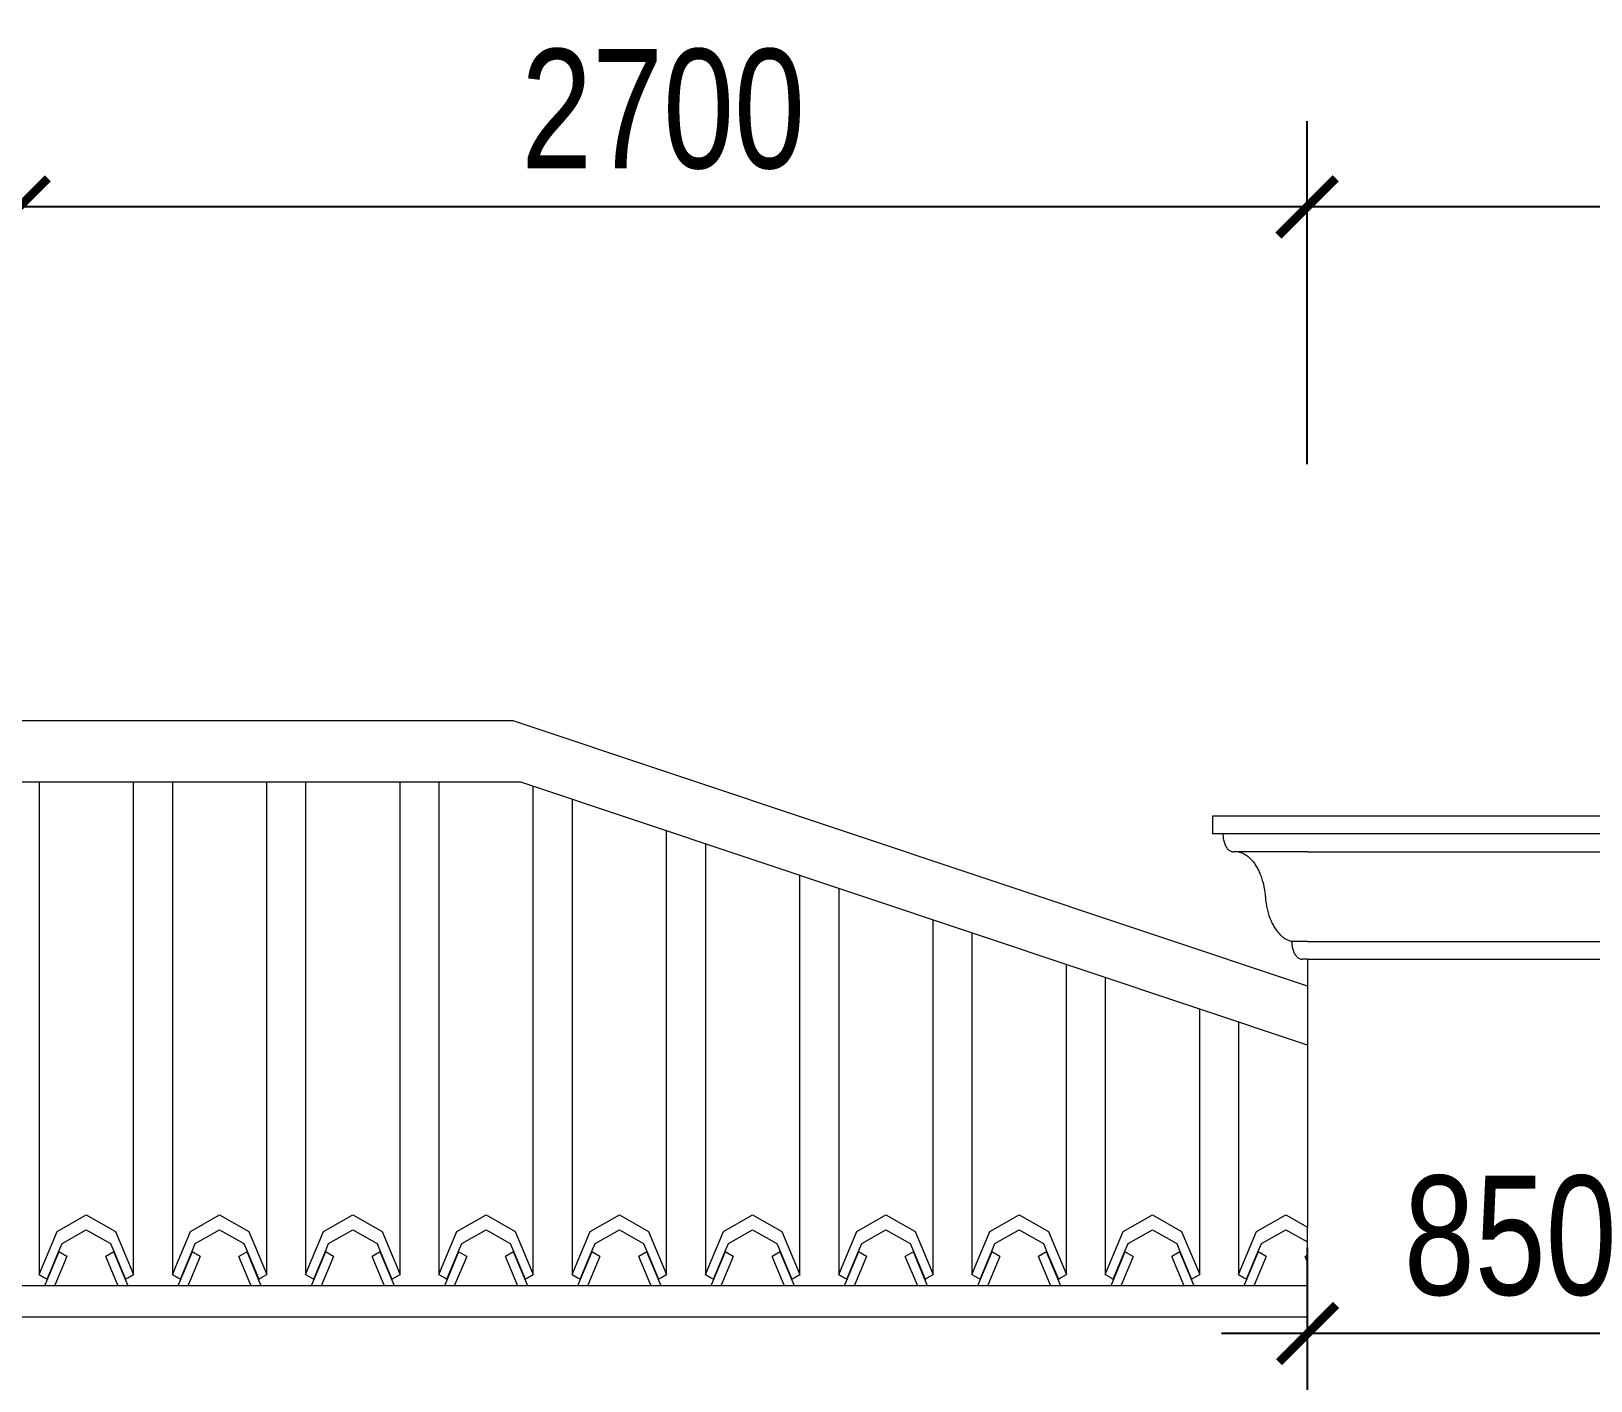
# Model space of a CAD drawing. Header units: millimetres. Extents: x -78046 to 260989, y -99288 to 158505.
# Drawn here: x 199931 to 203200, y 80214 to 83043 of the extents above; entities that cross this region are included whole.
import ezdxf

# ---------------------------------------------------------------- set-up
doc = ezdxf.new("R2010")
doc.units = ezdxf.units.MM
doc.header["$LTSCALE"] = 100
doc.header["$PDMODE"] = 98
doc.layers.get('Defpoints').update_dxf_attribs({"lineweight": 13})
doc.layers.add('-HATCH', color=8, linetype='Continuous', lineweight=5)
doc.layers.add('-LINE1', color=7, linetype='Continuous', lineweight=18)
doc.styles.add('AVANH', font='VHAVAN_2.TTF', dxfattribs={"width": 0.8})
doc.dimstyles.new('C_100A3', dxfattribs={"dimscale": 100, "dimtxt": 2.5, "dimasz": 1.2, "dimexe": 1.8, "dimexo": 0, "dimgap": 0.75, "dimtad": 1, "dimdec": 0, "dimzin": 0, "dimdsep": 46, "dimtxsty": 'AVANH', "dimblk": 'ARCHTICK', "dimcen": 0, "dimdle": 1.8, "dimclrd": 256, "dimclre": 256, "dimclrt": 7, "dimadec": 0, "dimazin": 0, "dimtfac": 0.0001, "dimtdec": 0, "dimtix": 1, "dimtmove": 2, "dimatfit": 3, "dimldrblk": 'ARCHTICK', "dimfxl": 1.8, "dimtolj": 1, "dimtzin": 0, "dimarcsym": 0})

# ---------------------------------------------------------------- blocks, each defined once
blk = doc.blocks.new('_ARCHTICK')
at = {"const_width": 0.15}
blk.add_lwpolyline([(-0.5, -0.5), (0.5, 0.5)], dxfattribs=at)
blk = doc.blocks.new('*D135')
at = {"layer": 'Defpoints', "lineweight": -2, "transparency": 16777216}
for p, q in [((202605.5, 82136), (202605.5, 82854.9)), ((205905.5, 82136), (205905.5, 82854.9)), ((206085.5, 82674.9), (202425.5, 82674.9))]:
    blk.add_line(p, q, dxfattribs=at)
at = {"layer": 'Defpoints', "color": 0, "transparency": 16777216}
for p in [(202605.5, 82674.9), (202605.5, 82136), (205905.5, 82136)]:
    blk.add_point(p, dxfattribs=at)
at = {"layer": 'Defpoints', "lineweight": -2, "transparency": 16777216, "xscale": 120, "yscale": 120, "zscale": 120, "rotation": 180}
blk.add_blockref('_ARCHTICK', (202605.5, 82674.9), dxfattribs=at)
at = {"layer": 'Defpoints', "lineweight": -2, "transparency": 16777216, "xscale": 120, "yscale": 120, "zscale": 120}
blk.add_blockref('_ARCHTICK', (205905.5, 82674.9), dxfattribs=at)
at = {"layer": 'Defpoints', "color": 7, "transparency": 16777216, "insert": (204255.5, 82879.2), "char_height": 250, "attachment_point": 5, "style": 'AVANH'}
blk.add_mtext('\\A1;3300', dxfattribs=at)
blk = doc.blocks.new('*D136')
at = {"layer": 'Defpoints', "lineweight": -2, "transparency": 16777216}
for p, q in [((199905.5, 82136), (199905.5, 82854.9)), ((202605.5, 82136), (202605.5, 82854.9)), ((202785.5, 82674.9), (199725.5, 82674.9))]:
    blk.add_line(p, q, dxfattribs=at)
at = {"layer": 'Defpoints', "color": 0, "transparency": 16777216}
for p in [(199905.5, 82674.9), (199905.5, 82136), (202605.5, 82136)]:
    blk.add_point(p, dxfattribs=at)
at = {"layer": 'Defpoints', "lineweight": -2, "transparency": 16777216, "xscale": 120, "yscale": 120, "zscale": 120, "rotation": 180}
blk.add_blockref('_ARCHTICK', (199905.5, 82674.9), dxfattribs=at)
at = {"layer": 'Defpoints', "lineweight": -2, "transparency": 16777216, "xscale": 120, "yscale": 120, "zscale": 120}
blk.add_blockref('_ARCHTICK', (202605.5, 82674.9), dxfattribs=at)
at = {"layer": 'Defpoints', "color": 7, "transparency": 16777216, "insert": (201255.5, 82879.2), "char_height": 250, "attachment_point": 5, "style": 'AVANH'}
blk.add_mtext('\\A1;2700', dxfattribs=at)
blk = doc.blocks.new('*D140')
at = {"layer": 'Defpoints', "lineweight": -2, "transparency": 16777216}
for p, q in [((202606.5, 80044.3), (202606.5, 80493.4)), ((203456.4, 80044.3), (203456.4, 80493.4)), ((203636.4, 80313.4), (202426.5, 80313.4))]:
    blk.add_line(p, q, dxfattribs=at)
at = {"layer": 'Defpoints', "color": 0, "transparency": 16777216}
for p in [(202606.5, 80313.4), (202606.5, 80044.3), (203456.4, 80044.3)]:
    blk.add_point(p, dxfattribs=at)
at = {"layer": 'Defpoints', "lineweight": -2, "transparency": 16777216, "xscale": 120, "yscale": 120, "zscale": 120, "rotation": 180}
blk.add_blockref('_ARCHTICK', (202606.5, 80313.4), dxfattribs=at)
at = {"layer": 'Defpoints', "lineweight": -2, "transparency": 16777216, "xscale": 120, "yscale": 120, "zscale": 120}
blk.add_blockref('_ARCHTICK', (203456.4, 80313.4), dxfattribs=at)
at = {"layer": 'Defpoints', "color": 7, "transparency": 16777216, "insert": (203031.5, 80517.7), "char_height": 250, "attachment_point": 5, "style": 'AVANH'}
blk.add_mtext('\\A1;850', dxfattribs=at)

msp = doc.modelspace()

# ---------------------------------------------------------------- linework, layer by layer
at = {"layer": '-HATCH'}
for p, q in [((200957.4, 81468.9), (199906.5, 81468.9)), ((199947.2, 81468.9), (199947.2, 80437)), ((200145.2, 80437), (200145.2, 81468.9)), ((200226.6, 81468.9), (200226.6, 80437)), ((200424.6, 80437), (200424.6, 81468.9)), ((200506, 81468.9), (200506, 80437)), ((200704, 80437), (200704, 81468.9)), ((200785.4, 81468.9), (200785.4, 80437)), ((202606.5, 80917.9), (200957.4, 81468.9)), ((200983.4, 80437), (200983.4, 81460.2)), ((201064.8, 81433), (201064.8, 80437)), ((201262.8, 80437), (201262.8, 81366.8)), ((205905.5, 81360.5), (202429.2, 81360.5)), ((201344.2, 81339.7), (201344.2, 80437)), ((202606.5, 81323), (202462.4, 81323)), ((202606.5, 81323), (205905.5, 81323)), ((201542.2, 80437), (201542.2, 81273.5)), ((201623.6, 81246.3), (201623.6, 80437)), ((201821.6, 80437), (201821.6, 81180.1)), ((201903, 81153), (201903, 80437)), ((202606.5, 81135.5), (202573.2, 81135.5)), ((202606.5, 81135.5), (205905.5, 81135.5)), ((202101, 80437), (202101, 81086.8)), ((202182.4, 81059.6), (202182.4, 80437)), ((202380.4, 80437), (202380.4, 80993.4)), ((202461.8, 80966.3), (202461.8, 80437)), ((199985, 80527.4), (200046.2, 80561.9)), ((200046.2, 80561.9), (200107.4, 80527.4)), ((200264.4, 80527.4), (200325.6, 80561.9)), ((200325.6, 80561.9), (200386.8, 80527.4)), ((200543.8, 80527.4), (200605, 80561.9)), ((200605, 80561.9), (200666.2, 80527.4)), ((200823.2, 80527.4), (200884.4, 80561.9)), ((200884.4, 80561.9), (200945.6, 80527.4)), ((201102.6, 80527.4), (201163.8, 80561.9)), ((201163.8, 80561.9), (201225, 80527.4)), ((201382, 80527.4), (201443.2, 80561.9)), ((201443.2, 80561.9), (201504.4, 80527.4)), ((201661.4, 80527.4), (201722.6, 80561.9)), ((201722.6, 80561.9), (201783.8, 80527.4)), ((201940.8, 80527.4), (202002, 80561.9)), ((202002, 80561.9), (202063.2, 80527.4)), ((202220.2, 80527.4), (202281.4, 80561.9)), ((202281.4, 80561.9), (202342.6, 80527.4)), ((202499.6, 80527.4), (202560.8, 80561.9)), ((202560.8, 80561.9), (202606.5, 80536.1)), ((202606.5, 80505.3), (202606.5, 80536.1)), ((199947.2, 80437), (199985, 80527.4)), ((199988.6, 80486.2), (199995.4, 80502.4)), ((199995.4, 80502.4), (200046.2, 80531)), ((200046.2, 80531), (200097, 80502.4)), ((200097, 80502.4), (200103.8, 80486.2)), ((200107.4, 80527.4), (200145.2, 80437)), ((200226.6, 80437), (200264.4, 80527.4)), ((200268, 80486.2), (200274.8, 80502.4)), ((200274.8, 80502.4), (200325.6, 80531)), ((200325.6, 80531), (200376.4, 80502.4)), ((200376.4, 80502.4), (200383.2, 80486.2)), ((200386.8, 80527.4), (200424.6, 80437)), ((200506, 80437), (200543.8, 80527.4)), ((200547.4, 80486.2), (200554.2, 80502.4)), ((200554.2, 80502.4), (200605, 80531)), ((200605, 80531), (200655.8, 80502.4)), ((200655.8, 80502.4), (200662.6, 80486.2)), ((200666.2, 80527.4), (200704, 80437)), ((200785.4, 80437), (200823.2, 80527.4)), ((200826.8, 80486.2), (200833.6, 80502.4)), ((200833.6, 80502.4), (200884.4, 80531)), ((200884.4, 80531), (200935.2, 80502.4)), ((200935.2, 80502.4), (200942, 80486.2)), ((200945.6, 80527.4), (200983.4, 80437)), ((201064.8, 80437), (201102.6, 80527.4)), ((201106.2, 80486.2), (201113, 80502.4)), ((201113, 80502.4), (201163.8, 80531)), ((201163.8, 80531), (201214.6, 80502.4)), ((201214.6, 80502.4), (201221.4, 80486.2)), ((201225, 80527.4), (201262.8, 80437)), ((201344.2, 80437), (201382, 80527.4)), ((201385.6, 80486.2), (201392.4, 80502.4)), ((201392.4, 80502.4), (201443.2, 80531)), ((201443.2, 80531), (201494, 80502.4)), ((201494, 80502.4), (201500.8, 80486.2)), ((201504.4, 80527.4), (201542.2, 80437)), ((201623.6, 80437), (201661.4, 80527.4)), ((201665, 80486.2), (201671.8, 80502.4)), ((201671.8, 80502.4), (201722.6, 80531)), ((201722.6, 80531), (201773.4, 80502.4)), ((201773.4, 80502.4), (201780.2, 80486.2)), ((201783.8, 80527.4), (201821.6, 80437)), ((201903, 80437), (201940.8, 80527.4)), ((201944.4, 80486.2), (201951.2, 80502.4)), ((201951.2, 80502.4), (202002, 80531)), ((202002, 80531), (202052.8, 80502.4)), ((202052.8, 80502.4), (202059.6, 80486.2)), ((202063.2, 80527.4), (202101, 80437)), ((202182.4, 80437), (202220.2, 80527.4)), ((202223.8, 80486.2), (202230.6, 80502.4)), ((202230.6, 80502.4), (202281.4, 80531)), ((202281.4, 80531), (202332.2, 80502.4)), ((202332.2, 80502.4), (202339, 80486.2)), ((202342.6, 80527.4), (202380.4, 80437)), ((202461.8, 80437), (202499.6, 80527.4)), ((202503.2, 80486.2), (202510, 80502.4)), ((202510, 80502.4), (202560.8, 80531)), ((202560.8, 80531), (202606.5, 80505.3)), ((202606.5, 80478), (202606.5, 80505.3)), ((199988.6, 80484.7), (199959.4, 80414.8)), ((199964.1, 80427.5), (199988.6, 80486.2)), ((200005.5, 80475.2), (199980.3, 80414.8)), ((199988.6, 80484.7), (199988.6, 80486.2)), ((200005.5, 80475.2), (199988.6, 80484.7)), ((200103.8, 80484.7), (200086.9, 80475.2)), ((200112.1, 80414.8), (200086.9, 80475.2)), ((200103.8, 80486.2), (200103.8, 80484.7)), ((200103.8, 80486.2), (200128.3, 80427.5)), ((200133, 80414.8), (200103.8, 80484.7)), ((200268, 80484.7), (200238.8, 80414.8)), ((200243.5, 80427.5), (200268, 80486.2)), ((200284.9, 80475.2), (200259.7, 80414.8)), ((200268, 80484.7), (200268, 80486.2)), ((200284.9, 80475.2), (200268, 80484.7)), ((200383.2, 80484.7), (200366.3, 80475.2)), ((200391.5, 80414.8), (200366.3, 80475.2)), ((200383.2, 80486.2), (200383.2, 80484.7)), ((200383.2, 80486.2), (200407.7, 80427.5)), ((200412.4, 80414.8), (200383.2, 80484.7)), ((200547.4, 80484.7), (200518.2, 80414.8)), ((200522.9, 80427.5), (200547.4, 80486.2)), ((200564.3, 80475.2), (200539.1, 80414.8)), ((200547.4, 80484.7), (200547.4, 80486.2)), ((200564.3, 80475.2), (200547.4, 80484.7)), ((200662.6, 80484.7), (200645.7, 80475.2)), ((200670.9, 80414.8), (200645.7, 80475.2)), ((200662.6, 80486.2), (200662.6, 80484.7)), ((200662.6, 80486.2), (200687.1, 80427.5)), ((200691.8, 80414.8), (200662.6, 80484.7)), ((200826.8, 80484.7), (200797.6, 80414.8)), ((200802.3, 80427.5), (200826.8, 80486.2)), ((200843.7, 80475.2), (200818.5, 80414.8)), ((200826.8, 80484.7), (200826.8, 80486.2)), ((200843.7, 80475.2), (200826.8, 80484.7)), ((200942, 80484.7), (200925.1, 80475.2)), ((200950.3, 80414.8), (200925.1, 80475.2)), ((200942, 80486.2), (200942, 80484.7)), ((200942, 80486.2), (200966.5, 80427.5)), ((200971.2, 80414.8), (200942, 80484.7)), ((201106.2, 80484.7), (201077, 80414.8)), ((201081.7, 80427.5), (201106.2, 80486.2)), ((201123.1, 80475.2), (201097.9, 80414.8)), ((201106.2, 80484.7), (201106.2, 80486.2)), ((201123.1, 80475.2), (201106.2, 80484.7)), ((201221.4, 80484.7), (201204.5, 80475.2)), ((201229.7, 80414.8), (201204.5, 80475.2)), ((201221.4, 80486.2), (201221.4, 80484.7)), ((201221.4, 80486.2), (201245.9, 80427.5)), ((201250.6, 80414.8), (201221.4, 80484.7)), ((201385.6, 80484.7), (201356.4, 80414.8)), ((201361.1, 80427.5), (201385.6, 80486.2)), ((201402.5, 80475.2), (201377.3, 80414.8)), ((201385.6, 80484.7), (201385.6, 80486.2)), ((201402.5, 80475.2), (201385.6, 80484.7)), ((201500.8, 80484.7), (201483.9, 80475.2)), ((201509.1, 80414.8), (201483.9, 80475.2)), ((201500.8, 80486.2), (201500.8, 80484.7)), ((201500.8, 80486.2), (201525.3, 80427.5)), ((201530, 80414.8), (201500.8, 80484.7)), ((201665, 80484.7), (201635.8, 80414.8)), ((201640.5, 80427.5), (201665, 80486.2)), ((201681.9, 80475.2), (201656.7, 80414.8)), ((201665, 80484.7), (201665, 80486.2)), ((201681.9, 80475.2), (201665, 80484.7)), ((201780.2, 80484.7), (201763.3, 80475.2)), ((201788.5, 80414.8), (201763.3, 80475.2)), ((201780.2, 80486.2), (201780.2, 80484.7)), ((201780.2, 80486.2), (201804.7, 80427.5)), ((201809.4, 80414.8), (201780.2, 80484.7)), ((201944.4, 80484.7), (201915.2, 80414.8)), ((201919.9, 80427.5), (201944.4, 80486.2)), ((201961.3, 80475.2), (201936.1, 80414.8)), ((201944.4, 80484.7), (201944.4, 80486.2)), ((201961.3, 80475.2), (201944.4, 80484.7)), ((202059.6, 80484.7), (202042.7, 80475.2)), ((202067.9, 80414.8), (202042.7, 80475.2)), ((202059.6, 80486.2), (202059.6, 80484.7)), ((202059.6, 80486.2), (202084.1, 80427.5)), ((202088.8, 80414.8), (202059.6, 80484.7)), ((202223.8, 80484.7), (202194.6, 80414.8)), ((202199.3, 80427.5), (202223.8, 80486.2)), ((202240.7, 80475.2), (202215.5, 80414.8)), ((202223.8, 80484.7), (202223.8, 80486.2)), ((202240.7, 80475.2), (202223.8, 80484.7)), ((202339, 80484.7), (202322.1, 80475.2)), ((202347.3, 80414.8), (202322.1, 80475.2)), ((202339, 80486.2), (202339, 80484.7)), ((202339, 80486.2), (202363.5, 80427.5)), ((202368.2, 80414.8), (202339, 80484.7)), ((202503.2, 80484.7), (202474, 80414.8)), ((202478.7, 80427.5), (202503.2, 80486.2)), ((202520.1, 80475.2), (202494.9, 80414.8)), ((202503.2, 80484.7), (202503.2, 80486.2)), ((202520.1, 80475.2), (202503.2, 80484.7)), ((202606.5, 80478), (202601.5, 80475.2)), ((202606.5, 80463.1), (202601.5, 80475.2)), ((202606.5, 80463.1), (202606.5, 80478)), ((199947.2, 80437), (199959.4, 80430.1)), ((200133, 80430.1), (200145.2, 80437)), ((200226.6, 80437), (200238.8, 80430.1)), ((200412.4, 80430.1), (200424.6, 80437)), ((200506, 80437), (200518.2, 80430.1)), ((200691.8, 80430.1), (200704, 80437)), ((200785.4, 80437), (200797.6, 80430.1)), ((200971.2, 80430.1), (200983.4, 80437)), ((201064.8, 80437), (201077, 80430.1)), ((201250.6, 80430.1), (201262.8, 80437)), ((201344.2, 80437), (201356.4, 80430.1)), ((201530, 80430.1), (201542.2, 80437)), ((201623.6, 80437), (201635.8, 80430.1)), ((201809.4, 80430.1), (201821.6, 80437)), ((201903, 80437), (201915.2, 80430.1)), ((202088.8, 80430.1), (202101, 80437)), ((202182.4, 80437), (202194.6, 80430.1)), ((202368.2, 80430.1), (202380.4, 80437)), ((202461.8, 80437), (202474, 80430.1)), ((202606.5, 80413.7), (202606.5, 80463.1)), ((202606.5, 80413.7), (199906.5, 80413.7)), ((199959.4, 80430.1), (199964.1, 80427.5)), ((200128.3, 80427.5), (200133, 80430.1)), ((200238.8, 80430.1), (200243.5, 80427.5)), ((200407.7, 80427.5), (200412.4, 80430.1)), ((200518.2, 80430.1), (200522.9, 80427.5)), ((200687.1, 80427.5), (200691.8, 80430.1)), ((200797.6, 80430.1), (200802.3, 80427.5)), ((200966.5, 80427.5), (200971.2, 80430.1)), ((201077, 80430.1), (201081.7, 80427.5)), ((201245.9, 80427.5), (201250.6, 80430.1)), ((201356.4, 80430.1), (201361.1, 80427.5)), ((201525.3, 80427.5), (201530, 80430.1)), ((201635.8, 80430.1), (201640.5, 80427.5)), ((201804.7, 80427.5), (201809.4, 80430.1)), ((201915.2, 80430.1), (201919.9, 80427.5)), ((202084.1, 80427.5), (202088.8, 80430.1)), ((202194.6, 80430.1), (202199.3, 80427.5)), ((202363.5, 80427.5), (202368.2, 80430.1)), ((202474, 80430.1), (202478.7, 80427.5))]:
    msp.add_line(p, q, dxfattribs=at)
at = {"layer": '-LINE1', "color": 0, "lineweight": 20}
for p, q in [((200941, 81598), (199905.5, 81598)), ((202606.5, 81041.5), (200941, 81598)), ((202407, 81398), (202407, 81360.5)), ((205905.5, 81398), (202407, 81398)), ((202429.2, 81360.5), (202407, 81360.5)), ((202429.2, 81360.5), (202429.2, 81358)), ((202429.2, 81358), (202429.4, 81355.6)), ((202429.4, 81355.6), (202429.6, 81353.2)), ((202429.6, 81353.2), (202429.9, 81350.8)), ((202429.9, 81350.8), (202430.4, 81348.4)), ((202430.4, 81348.4), (202430.9, 81346.1)), ((202430.9, 81346.1), (202431.5, 81343.9)), ((202431.5, 81343.9), (202432.2, 81341.7)), ((202432.2, 81341.7), (202432.9, 81339.6)), ((202432.9, 81339.6), (202433.8, 81337.6)), ((202433.8, 81337.6), (202434.7, 81335.7)), ((202434.7, 81335.7), (202435.7, 81334)), ((202435.7, 81334), (202436.7, 81332.3)), ((202436.7, 81332.3), (202437.9, 81330.7)), ((202437.9, 81330.7), (202439, 81329.3)), ((202439, 81329.3), (202440.3, 81328)), ((202440.3, 81328), (202441.6, 81326.8)), ((202441.6, 81326.8), (202442.9, 81325.8)), ((202442.9, 81325.8), (202444.2, 81325)), ((202444.2, 81325), (202445.6, 81324.3)), ((202445.6, 81324.3), (202447, 81323.7)), ((202447, 81323.7), (202448.5, 81323.3)), ((202448.5, 81323.3), (202449.9, 81323.1)), ((202449.9, 81323.1), (202451.4, 81323)), ((202462.4, 81323), (202451.4, 81323)), ((202462.4, 81323), (202464.2, 81322.5)), ((202464.2, 81322.5), (202465.9, 81322)), ((202465.9, 81322), (202467.6, 81321.4)), ((202467.6, 81321.4), (202469.3, 81320.8)), ((202469.3, 81320.8), (202471, 81320)), ((202471, 81320), (202472.7, 81319.2)), ((202472.7, 81319.2), (202474.4, 81318.3)), ((202474.4, 81318.3), (202476, 81317.3)), ((202476, 81317.3), (202477.7, 81316.3)), ((202477.7, 81316.3), (202479.3, 81315.2)), ((202479.3, 81315.2), (202480.9, 81313.9)), ((202480.9, 81313.9), (202482.5, 81312.7)), ((202482.5, 81312.7), (202484.1, 81311.3)), ((202484.1, 81311.3), (202485.6, 81309.9)), ((202485.6, 81309.9), (202487.1, 81308.4)), ((202487.1, 81308.4), (202488.6, 81306.8)), ((202488.6, 81306.8), (202490.1, 81305.2)), ((202490.1, 81305.2), (202491.5, 81303.5)), ((202491.5, 81303.5), (202492.9, 81301.8)), ((202492.9, 81301.8), (202494.3, 81299.9)), ((202494.3, 81299.9), (202495.7, 81298)), ((202495.7, 81298), (202497, 81296.1)), ((202497, 81296.1), (202498.3, 81294.1)), ((202498.3, 81294.1), (202499.5, 81292)), ((202499.5, 81292), (202500.8, 81289.9)), ((202500.8, 81289.9), (202502, 81287.7)), ((202502, 81287.7), (202503.1, 81285.5)), ((202503.1, 81285.5), (202504.2, 81283.2)), ((202504.2, 81283.2), (202505.3, 81280.8)), ((202505.3, 81280.8), (202506.3, 81278.4)), ((202506.3, 81278.4), (202507.3, 81276)), ((202507.3, 81276), (202508.3, 81273.5)), ((202508.3, 81273.5), (202509.2, 81271)), ((202509.2, 81271), (202510.1, 81268.4)), ((202510.1, 81268.4), (202511, 81265.8)), ((202511, 81265.8), (202511.7, 81263.2)), ((202511.7, 81263.2), (202512.5, 81260.5)), ((202512.5, 81260.5), (202513.9, 81255)), ((202513.9, 81255), (202515.1, 81249.4)), ((202515.1, 81249.4), (202516.1, 81243.8)), ((202516.1, 81243.8), (202516.9, 81238)), ((202516.9, 81238), (202517.6, 81232.2)), ((202517.6, 81232.2), (202518.1, 81226.3)), ((202518.1, 81226.3), (202518.4, 81223.4)), ((202518.4, 81223.4), (202519.1, 81217.6)), ((202519.1, 81217.6), (202519.6, 81214.7)), ((202519.6, 81214.7), (202520.6, 81209)), ((202520.6, 81209), (202521.8, 81203.4)), ((202521.8, 81203.4), (202523.2, 81198)), ((202523.2, 81198), (202523.9, 81195.3)), ((202523.9, 81195.3), (202524.7, 81192.6)), ((202524.7, 81192.6), (202525.6, 81190)), ((202525.6, 81190), (202526.4, 81187.5)), ((202526.4, 81187.5), (202527.4, 81184.9)), ((202527.4, 81184.9), (202528.3, 81182.4)), ((202528.3, 81182.4), (202529.3, 81180)), ((202529.3, 81180), (202530.4, 81177.6)), ((202530.4, 81177.6), (202531.5, 81175.3)), ((202531.5, 81175.3), (202532.6, 81173)), ((202532.6, 81173), (202533.7, 81170.7)), ((202533.7, 81170.7), (202534.9, 81168.6)), ((202534.9, 81168.6), (202536.1, 81166.4)), ((202536.1, 81166.4), (202537.4, 81164.4)), ((202537.4, 81164.4), (202538.7, 81162.4)), ((202538.7, 81162.4), (202540, 81160.4)), ((202540, 81160.4), (202541.4, 81158.5)), ((202541.4, 81158.5), (202542.7, 81156.7)), ((202542.7, 81156.7), (202544.2, 81154.9)), ((202544.2, 81154.9), (202545.6, 81153.2)), ((202545.6, 81153.2), (202547.1, 81151.6)), ((202547.1, 81151.6), (202548.6, 81150)), ((202548.6, 81150), (202550.1, 81148.5)), ((202550.1, 81148.5), (202551.6, 81147.1)), ((202551.6, 81147.1), (202553.2, 81145.8)), ((202553.2, 81145.8), (202554.8, 81144.5)), ((202554.8, 81144.5), (202556.4, 81143.3)), ((202556.4, 81143.3), (202558, 81142.2)), ((202558, 81142.2), (202559.6, 81141.1)), ((202559.6, 81141.1), (202561.3, 81140.1)), ((202561.3, 81140.1), (202563, 81139.2)), ((202563, 81139.2), (202564.6, 81138.4)), ((202564.6, 81138.4), (202566.3, 81137.7)), ((202566.3, 81137.7), (202568.1, 81137)), ((202568.1, 81137), (202569.8, 81136.4)), ((202569.8, 81136.4), (202571.5, 81135.9)), ((202571.5, 81135.9), (202573.2, 81135.5)), ((202573.2, 81135.5), (202573.3, 81133)), ((202573.3, 81133), (202573.4, 81130.6)), ((202573.4, 81130.6), (202573.7, 81128.2)), ((202573.7, 81128.2), (202574, 81125.8)), ((202574, 81125.8), (202574.4, 81123.4)), ((202574.4, 81123.4), (202574.9, 81121.1)), ((202574.9, 81121.1), (202575.5, 81118.9)), ((202575.5, 81118.9), (202576.2, 81116.7)), ((202576.2, 81116.7), (202577, 81114.6)), ((202577, 81114.6), (202577.8, 81112.6)), ((202577.8, 81112.6), (202578.7, 81110.7)), ((202578.7, 81110.7), (202579.7, 81109)), ((202579.7, 81109), (202580.8, 81107.3)), ((202580.8, 81107.3), (202581.9, 81105.7)), ((202581.9, 81105.7), (202583.1, 81104.3)), ((202583.1, 81104.3), (202584.3, 81103)), ((202584.3, 81103), (202585.6, 81101.8)), ((202585.6, 81101.8), (202586.9, 81100.8)), ((202586.9, 81100.8), (202588.3, 81100)), ((202588.3, 81100), (202589.7, 81099.3)), ((202589.7, 81099.3), (202591.1, 81098.7)), ((202591.1, 81098.7), (202592.5, 81098.3)), ((202592.5, 81098.3), (202594, 81098.1)), ((202594, 81098.1), (202595.4, 81098)), ((202606.5, 81098), (202595.4, 81098)), ((202606.5, 81098), (202606.5, 80536.1)), ((202606.5, 81098), (205905.5, 81098)), ((202606.5, 80348), (202606.5, 80413.7)), ((202606.5, 80348), (199906.5, 80348)), ((202606.5, 77648), (202606.5, 80348))]:
    msp.add_line(p, q, dxfattribs=at)

# ---------------------------------------------------------------- dimensions: what is measured, and where the dimension line sits
at = {"layer": 'Defpoints', "color": 2}
for base, p1, p2, picture, middle in [((199905.5, 82674.9), (202605.5, 82136), (199905.5, 82136), '*D136', (201255.5, 82879.2)), ((202605.5, 82674.9), (205905.5, 82136), (202605.5, 82136), '*D135', (204255.5, 82879.2)), ((202606.5, 80313.4), (203456.4, 80044.3), (202606.5, 80044.3), '*D140', (203031.5, 80517.7))]:
    dim = msp.add_linear_dim(base=base, p1=p1, p2=p2, dimstyle='C_100A3', dxfattribs=at)
    dim.commit()
    dim.dimension.update_dxf_attribs({"geometry": picture, "text_midpoint": middle})

doc.saveas('drawing.dxf')
